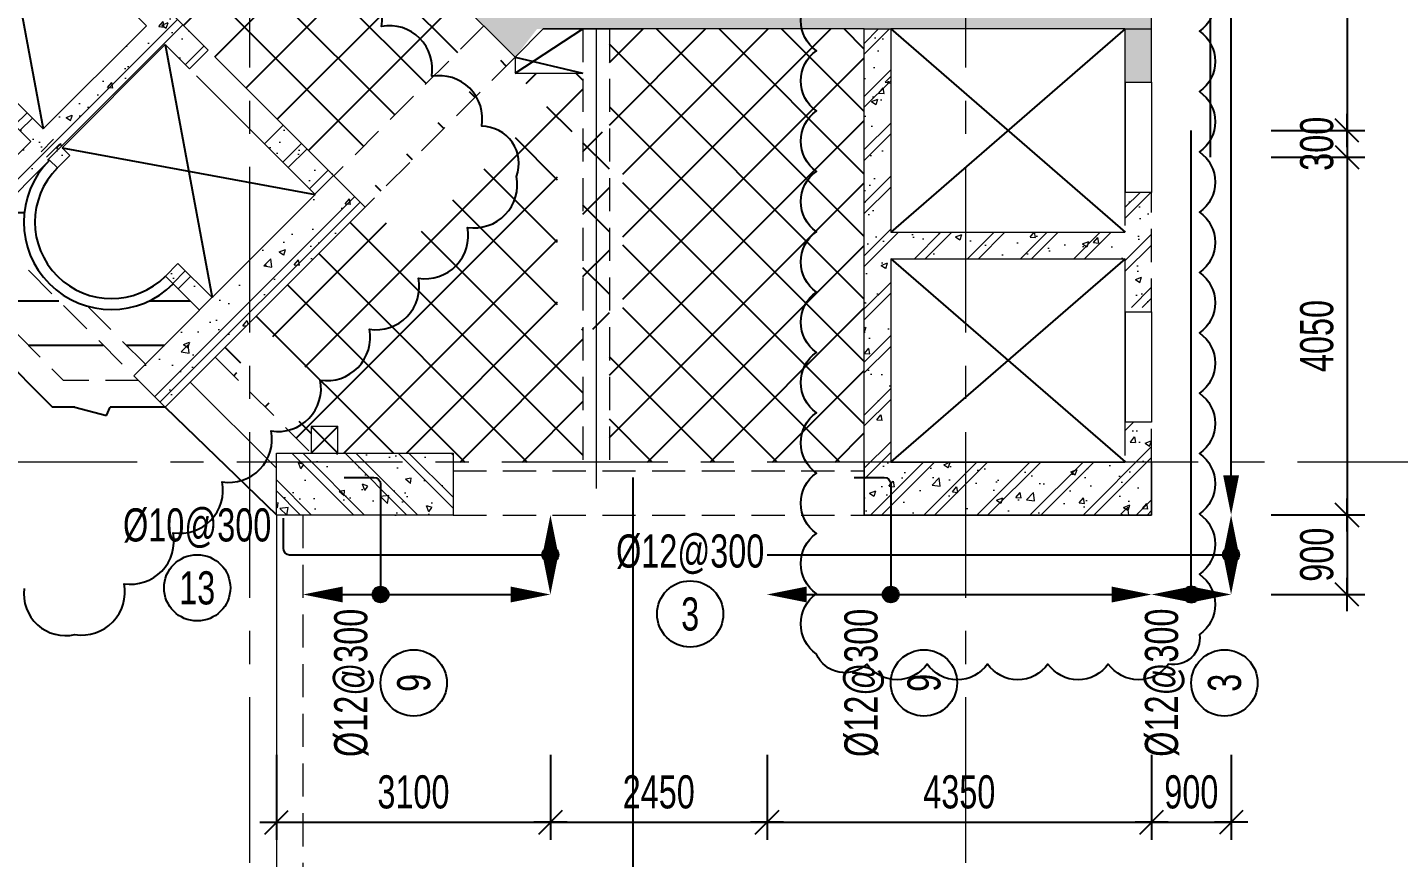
# Model space of a CAD drawing. Extents: x 475529 to 721982, y 1293854 to 1371032.
# Drawn here: x 526160 to 541671, y 1321712 to 1331106 of the extents above; entities that cross this region are included whole.
import ezdxf
from ezdxf.enums import TextEntityAlignment as Align

# ---------------------------------------------------------------- set-up
doc = ezdxf.new("R2010")
doc.units = 0
doc.header["$LTSCALE"] = 1500
doc.header["$MEASUREMENT"] = 0
doc.linetypes.add('CENTER', pattern=[2, 1.25, -0.25, 0.25, -0.25])
doc.linetypes.add('HIDDEN', pattern=[0.375, 0.25, -0.125])
doc.layers.get('Defpoints').update_dxf_attribs({"lineweight": 9})
for name, color, linetype, lineweight in [('CDC- COT', 3, 'Continuous', 0), ('CDC- DAM', 3, 'Continuous', 5), ('CDC- TRUC', 5, 'CENTER', 15), ('CDC-LKT', 2, 'CENTER', 15), ('Dim', 8, 'Continuous', 15)]:
    doc.layers.add(name, color=color, linetype=linetype, lineweight=lineweight)
for name, color, linetype in [('CHI', 1, 'Continuous'), ('HACH', 8, 'Continuous'), ('KCS_CHI', 1, 'Continuous'), ('KCS_DIM', 1, 'Continuous'), ('KCS_HATCH', 253, 'Continuous'), ('KCS_STEEL_BOTTOM', 4, 'Continuous'), ('KCS_TEXT_SOTHEP', 2, 'Continuous'), ('KCS_TEXT_THEP', 2, 'Continuous'), ('THEP HINH', 3, 'Continuous')]:
    doc.layers.add(name, color=color, linetype=linetype)
doc.layers.add('KCS_Change 13.08.2018', color=242, linetype='Continuous', plot=False)
doc.styles.add('KCS_SMTEXT', font='arial.ttf', dxfattribs={"width": 0.7})
doc.styles.add('VN simplex', font='arial.ttf', dxfattribs={"width": 0.7})
doc.dimstyles.new('DIM A1 1-150 (Time City)', dxfattribs={"dimtxt": 375, "dimasz": 1.25, "dimexe": 200, "dimexo": 0, "dimgap": 150, "dimtad": 1, "dimdec": 0, "dimzin": 13, "dimdsep": 46, "dimtxsty": 'VN simplex', "dimblk1": 'D', "dimblk2": 'D', "dimsah": 1, "dimcen": 0, "dimdle": 50, "dimclrd": 1, "dimclre": 1, "dimclrt": 2, "dimadec": 0, "dimazin": 0, "dimtfac": 1, "dimtdec": 0, "dimtix": 1, "dimtmove": 2, "dimatfit": 3, "dimldrblk": 'D', "dimfxl": 1, "dimtolj": 1, "dimtzin": 13, "dimarcsym": 0})
pattern_1 = [(180, (-28948.7, -1309989.05), (-3e-14, -500), [])]

# ---------------------------------------------------------------- blocks, each defined once
blk = doc.blocks.new('1212121212121121')
at = {"layer": 'CDC- COT'}
h = blk.add_hatch(dxfattribs=at)
h.set_pattern_fill('BT-01', color=8, scale=100, angle=-135, pattern_type=2)
h.set_pattern_definition([(275, (22823.9, 398727.23), (-551.552, -462.8071), [75, -825]), (220, (22823.9, 398727.2), (629.9922, -433.7681), [60, -660]), (325.4514, (22777.9, 398688.7), (78.4395, -896.5753), [63.7402, -701.1421]), (271.1842, (22965.3, 398585.8), (-871.693, -637.6138), [112.5, -1237.5]), (321.6356, (22892.7, 398532.7), (27.899, -1349.7117), [95.6103, -1051.713]), (216.1842, (22965.3, 398585.8), (27.9, -1349.7117), [90, -990]), (246, (22859.23, 398550.46), (-706.7716, -137.3825), [75, -825]), (191, (22859.2, 398550.46), (340.7086, -684.8084), [60, -660]), (296.4514, (22800.3, 398539), (-366.0636, -822.1906), [63.7402, -701.1421]), (262.5, (22823.88, 398727.23), (226.79319, -243.98982), [0, -652, 0, -670, 0, -662.5]), (232.5, (22823.88, 398727.23), (92.87294, -464.90945), [0, -382, 0, -637, 0, -252.5]), (192.5, (22981.56, 398884.92), (-393.41817, -361.52076), [0, -250, 0, -780, 0, -1035]), (182.5, (23052.27, 398955.63), (-341.59, -483.1598), [0, -325, 0, -518, 0, -735]), (270, (22823.88, 398727.23), (425, 2e-10), []), (270, (22910.5, 398640.6), (425, 2e-10), [])])
h.paths.add_polyline_path([(132095, 117944), (132095, 117644), (132985, 117644), (132985, 120844), (132485, 120844), (132485, 117944)])
h.paths.add_polyline_path([(124685, 120836), (124185, 120844), (124185, 117644), (125495, 117644), (125495, 117944), (124685, 117944)])
h = blk.add_hatch(dxfattribs=at)
h.set_pattern_fill('BT-01', color=8, scale=100, angle=-135, pattern_type=2)
h.set_pattern_definition([(275, (424734.6, 67625.5), (-551.552, -462.8071), [75, -825]), (220, (424734.6, 67625.5), (629.9922, -433.7681), [60, -660]), (325.4514, (424688.64, 67586.95), (78.4395, -896.5753), [63.7402, -701.1421]), (271.1842, (424876, 67484.1), (-871.693, -637.6138), [112.5, -1237.5]), (321.6356, (424803.4, 67431), (27.899, -1349.7117), [95.6103, -1051.713]), (216.1842, (424876, 67484.1), (27.9, -1349.7117), [90, -990]), (246, (424769.96, 67448.75), (-706.7716, -137.3825), [75, -825]), (191, (424769.96, 67448.75), (340.7086, -684.8084), [60, -660]), (296.4514, (424711.06, 67437.3), (-366.0636, -822.1906), [63.7402, -701.1421]), (262.5, (424734.6, 67625.52), (226.79319, -243.98982), [0, -652, 0, -670, 0, -662.5]), (232.5, (424734.6, 67625.52), (92.87294, -464.90945), [0, -382, 0, -637, 0, -252.5]), (192.5, (424892.29, 67783.2), (-393.41817, -361.52076), [0, -250, 0, -780, 0, -1035]), (182.5, (424963, 67853.9), (-341.59, -483.1598), [0, -325, 0, -518, 0, -735]), (270, (424734.6, 67625.52), (425, 2e-10), []), (270, (424821.2, 67538.9), (425, 2e-10), [])])
h.paths.add_polyline_path([(129785, 117944), (129395, 117944), (129395, 117644), (130895, 117644), (130895, 117944), (130085, 117944), (130085, 120844), (129785, 120844)])
h.paths.add_polyline_path([(127085, 117944), (126695, 117944), (126695, 117644), (128195, 117644), (128195, 117944), (127441, 117944), (127385, 117944), (127385, 120844), (127110, 120844)])
h = blk.add_hatch(dxfattribs=at)
h.set_pattern_fill('BT-01', color=8, scale=100, angle=-135, pattern_type=2)
h.set_pattern_definition([(275, (419685.1, 69532.4), (-551.552, -462.8071), [75, -825]), (220, (419685.1, 69532.4), (629.9922, -433.7681), [60, -660]), (325.4514, (419639.15, 69493.86), (78.4395, -896.5753), [63.7402, -701.1421]), (271.1842, (419826.5, 69391), (-871.693, -637.6138), [112.5, -1237.5]), (321.6356, (419753.9, 69337.9), (27.899, -1349.7117), [95.6103, -1051.713]), (216.1842, (419826.5, 69391), (27.9, -1349.7117), [90, -990]), (246, (419720.46, 69355.65), (-706.7716, -137.3825), [75, -825]), (191, (419720.5, 69355.65), (340.7086, -684.8084), [60, -660]), (296.4514, (419661.6, 69344.2), (-366.0636, -822.1906), [63.7402, -701.1421]), (262.5, (419685.1, 69532.42), (226.79319, -243.98982), [0, -652, 0, -670, 0, -662.5]), (232.5, (419685.1, 69532.42), (92.87294, -464.90945), [0, -382, 0, -637, 0, -252.5]), (192.5, (419842.8, 69690.1), (-393.41817, -361.52076), [0, -250, 0, -780, 0, -1035]), (182.5, (419913.5, 69760.8), (-341.59, -483.1598), [0, -325, 0, -518, 0, -735]), (270, (419685.1, 69532.42), (425, 2e-10), []), (270, (419771.73, 69445.8), (425, 2e-10), [])])
h.paths.add_polyline_path([(124685, 119794), (124685, 119594), (125230, 119594), (125230, 119794)])
h = blk.add_hatch(dxfattribs=at)
h.set_pattern_fill('BT-01', color=8, scale=100, angle=-135, pattern_type=2)
h.set_pattern_definition([(275, (421791.76, 69538.77), (-551.552, -462.8071), [75, -825]), (220, (421791.8, 69538.8), (629.9922, -433.7681), [60, -660]), (325.4514, (421745.8, 69500.2), (78.4395, -896.5753), [63.7402, -701.1421]), (271.1842, (421933.2, 69397.35), (-871.693, -637.6138), [112.5, -1237.5]), (321.6356, (421860.5, 69344.2), (27.899, -1349.7117), [95.6103, -1051.713]), (216.1842, (421933.2, 69397.3), (27.9, -1349.7117), [90, -990]), (246, (421827.1, 69362), (-706.7716, -137.3825), [75, -825]), (191, (421827.1, 69362), (340.7086, -684.8084), [60, -660]), (296.4514, (421768.2, 69350.54), (-366.0636, -822.1906), [63.7402, -701.1421]), (262.5, (421791.76, 69538.77), (226.79319, -243.98982), [0, -652, 0, -670, 0, -662.5]), (232.5, (421791.76, 69538.77), (92.87294, -464.90945), [0, -382, 0, -637, 0, -252.5]), (192.5, (421949.45, 69696.45), (-393.41817, -361.52076), [0, -250, 0, -780, 0, -1035]), (182.5, (422020.16, 69767.16), (-341.59, -483.1598), [0, -325, 0, -518, 0, -735]), (270, (421791.76, 69538.77), (425, 2e-10), []), (270, (421878.4, 69452.15), (425, 2e-10), [])])
h.paths.add_polyline_path([(127385, 119794), (127435, 119794), (127121, 119794), (127085, 119794), (126960, 119794), (126960, 119594), (127085, 119594), (127147, 119594), (127329, 119594), (127385, 119594), (127930, 119594), (127930, 119794)])
h = blk.add_hatch(dxfattribs=at)
h.set_pattern_fill('BT-01', color=8, scale=100, angle=-135, pattern_type=2)
h.set_pattern_definition([(275, (424527.54, 69533.95), (-551.552, -462.8071), [75, -825]), (220, (424527.54, 69533.95), (629.9922, -433.7681), [60, -660]), (325.4514, (424481.6, 69495.4), (78.4395, -896.5753), [63.7402, -701.1421]), (271.1842, (424669, 69392.5), (-871.693, -637.6138), [112.5, -1237.5]), (321.6356, (424596.3, 69339.4), (27.899, -1349.7117), [95.6103, -1051.713]), (216.1842, (424669, 69392.5), (27.9, -1349.7117), [90, -990]), (246, (424562.9, 69357.2), (-706.7716, -137.3825), [75, -825]), (191, (424562.9, 69357.2), (340.7086, -684.8084), [60, -660]), (296.4514, (424504, 69345.7), (-366.0636, -822.1906), [63.7402, -701.1421]), (262.5, (424527.54, 69533.95), (226.79319, -243.98982), [0, -652, 0, -670, 0, -662.5]), (232.5, (424527.54, 69533.95), (92.87294, -464.90945), [0, -382, 0, -637, 0, -252.5]), (192.5, (424685.22, 69691.63), (-393.41817, -361.52076), [0, -250, 0, -780, 0, -1035]), (182.5, (424755.93, 69762.34), (-341.59, -483.1598), [0, -325, 0, -518, 0, -735]), (270, (424527.54, 69533.95), (425, 2e-10), []), (270, (424614.16, 69447.33), (425, 2e-10), [])])
h.paths.add_polyline_path([(129785, 119594), (129785, 119553), (130085, 119553), (130085, 119594), (130630, 119594), (130630, 119794), (130085, 119794), (130085, 119835), (129785, 119835), (129785, 119794), (129660, 119794), (129660, 119594)])
h = blk.add_hatch(dxfattribs=at)
h.set_pattern_fill('BT-01', color=8, scale=100, angle=-135, pattern_type=2)
h.set_pattern_definition([(275, (426917.23, 69507.64), (-551.552, -462.8071), [75, -825]), (220, (426917.2, 69507.64), (629.9922, -433.7681), [60, -660]), (325.4514, (426871.3, 69469.1), (78.4395, -896.5753), [63.7402, -701.1421]), (271.1842, (427058.65, 69366.2), (-871.693, -637.6138), [112.5, -1237.5]), (321.6356, (426986, 69313.1), (27.899, -1349.7117), [95.6103, -1051.713]), (216.1842, (427058.7, 69366.2), (27.9, -1349.7117), [90, -990]), (246, (426952.6, 69330.86), (-706.7716, -137.3825), [75, -825]), (191, (426952.6, 69330.9), (340.7086, -684.8084), [60, -660]), (296.4514, (426893.7, 69319.4), (-366.0636, -822.1906), [63.7402, -701.1421]), (262.5, (426917.23, 69507.64), (226.79319, -243.98982), [0, -652, 0, -670, 0, -662.5]), (232.5, (426917.23, 69507.64), (92.87294, -464.90945), [0, -382, 0, -637, 0, -252.5]), (192.5, (427074.92, 69665.33), (-393.41817, -361.52076), [0, -250, 0, -780, 0, -1035]), (182.5, (427145.63, 69736.04), (-341.59, -483.1598), [0, -325, 0, -518, 0, -735]), (270, (426917.23, 69507.64), (425, 2e-10), []), (270, (427003.85, 69421), (425, 2e-10), [])])
h.paths.add_polyline_path([(132985, 119809), (132985, 119527), (133077, 119527), (133077, 119809)])
h.paths.add_polyline_path([(132485, 119594), (132485, 119794), (132360, 119794), (132360, 119594)])
for p, q in [((124685, 120844), (124185, 120844)), ((127085, 120844), (127085, 119794)), ((127385, 120844), (127085, 120844)), ((127385, 120844), (127385, 119794)), ((129785, 120844), (129785, 119794)), ((130085, 120844), (129785, 120844)), ((130085, 120844), (130085, 119794)), ((132485, 120844), (132985, 120844)), ((124685, 119794), (125230, 119794)), ((125230, 119794), (125230, 119594)), ((126960, 119795), (126960, 119594)), ((126960, 119794), (127085, 119794)), ((127385, 119794), (127930, 119794)), ((127930, 119794), (127930, 119594)), ((129660, 119794), (129785, 119794)), ((129660, 119794), (129660, 119594)), ((130085, 119794), (130630, 119794)), ((130630, 119794), (130630, 119594)), ((132360, 119794), (132485, 119794)), ((132360, 119794), (132360, 119594)), ((124685, 119594), (125230, 119594)), ((126960, 119594), (127085, 119594)), ((127085, 119594), (127085, 117944)), ((127385, 119594), (127385, 117944)), ((127385, 119594), (127930, 119594)), ((129660, 119594), (129785, 119594)), ((129785, 119594), (129785, 117944)), ((130085, 119594), (130085, 117944)), ((130085, 119594), (130630, 119594)), ((132360, 119594), (132485, 119594)), ((129785, 117944), (129395, 117944)), ((130895, 117944), (130085, 117944)), ((124685, 117644), (124185, 117644))]:
    blk.add_line(p, q, dxfattribs=at)
for points in [[(124685, 119594), (124685, 117944), (125495, 117944), (125495, 117644), (124685, 117644), (124185, 117644), (124185, 120844)], [(124685, 120844), (124685, 119794)], [(132985, 120844), (132985, 117644), (132095, 117644), (132095, 117944), (132485, 117944), (132485, 119594)], [(132485, 119794), (132485, 120844)], [(127441, 117944), (128195, 117944), (128195, 117644), (126695, 117644), (126695, 117944), (127085, 117944)], [(127385, 117944), (127441, 117944)], [(130281, 117944), (130895, 117944), (130895, 117644), (129395, 117644), (129395, 117944), (129785, 117944)], [(130085, 117944), (130281, 117944)]]:
    blk.add_lwpolyline(points, dxfattribs=at)
blk = doc.blocks.new('cot vach loi tang 3 new')
at = {"layer": 'CDC- COT'}
h = blk.add_hatch(dxfattribs=at)
h.set_pattern_fill('BT-01', color=8, scale=100, pattern_type=2)
h.set_pattern_definition([(50, (-50871.1, -527186.5), (717.2602, -62.7521), [75, -825]), (355, (-50871.1, -527186.5), (-138.7513, 752.1921), [60, -660]), (100.4514, (-50811.3, -527191.7), (578.5094, 689.4395), [63.7402, -701.1421]), (46.1842, (-50871.1, -526986.5), (1067.241, -165.519), [112.5, -1237.5]), (96.6356, (-50782.2, -527000.3), (934.6627, 974.118), [95.6103, -1051.713]), (351.1842, (-50871.1, -526986.5), (934.662, 974.1186), [90, -990]), (21, (-50771.1, -527036.5), (596.907, -402.6189), [75, -825]), (326, (-50771.1, -527036.5), (243.3153, 725.15), [60, -660]), (71.4514, (-50721.35, -527070.05), (840.2226, 322.5305), [63.7402, -701.1421]), (37.5, (-50871.1, -527186.5), (12.15986, 332.89385), [0, -652, 0, -670, 0, -662.5]), (7.5, (-50871.1, -527186.5), (263.06954, 394.4117), [0, -382, 0, -637, 0, -252.5]), (327.5, (-51094.1, -527186.5), (533.82244, -22.55487), [0, -250, 0, -780, 0, -1035]), (317.5, (-51194.1, -527186.5), (583.1862, 100.105), [0, -325, 0, -518, 0, -735]), (45, (-50871.1, -527186.5), (-300.5204, 300.5204), []), (45, (-50871.1, -527064), (-300.5204, 300.5204), [])])
h.paths.add_polyline_path([(77272, -250323), (77484, -250111), (76707, -249334), (76495, -249546)], flags=17)
h.paths.add_polyline_path([(82007, -251543), (82007, -252043), (83007, -252043), (83007, -251543)])
h.paths.add_polyline_path([(67107, -241943), (69407, -241943), (69407, -244593), (68807, -244593), (68807, -244893), (70157, -244893), (70157, -244593), (69707, -244593), (69707, -241943), (69957, -241943), (69957, -241643), (66507, -241643), (66507, -244893), (67557, -244893), (67557, -244593), (67107, -244593), (67107, -244593)])
h.paths.add_polyline_path([(74707, -242043), (74707, -245743), (72507, -245743), (72507, -242043), (72687, -242043), (72687, -241643), (69976, -241643), (69969, -241943), (72007, -241943), (72007, -244593), (71407, -244593), (71407, -244893), (72007, -244893), (72007, -248517), (71686, -248839), (72040, -249192), (72507, -248724), (72507, -248243), (74909, -248243), (75080, -248414), (73171, -250323), (76530, -253682), (78439, -251773), (78709, -252043), (79177, -252043), (79177, -251543), (78916, -251543), (78262, -250889), (78050, -251101), (78368, -251419), (76671, -253117), (73701, -250147), (75434, -248485), (75717, -248768), (75929, -248556), (75207, -247834), (75207, -247543), (74707, -247543), (74707, -247943), (72507, -247943), (72507, -245943), (74707, -245943), (74707, -246343), (75207, -246343), (75207, -241643), (73887, -241643), (73887, -242043)])
h.paths.add_polyline_path([(78156, -254743), (84807, -254743), (84807, -255343), (85107, -255343), (85107, -251543), (84207, -251543), (84207, -252043), (84607, -252043), (84607, -254243), (80407, -254243), (80407, -252043), (80807, -252043), (80807, -251543), (80107, -251543), (80107, -254243), (77798, -254243), (77541, -253986), (77187, -254340), (77909, -255061)])
h = blk.add_hatch(dxfattribs=at)
h.set_pattern_fill('BT-01', color=8, scale=100, pattern_type=2)
h.set_pattern_definition([(50, (0, 0), (717.2602, -62.7521), [75, -825]), (355, (0, 0), (-138.7513, 752.1921), [60, -660]), (100.4514, (59.8, -5.2), (578.5094, 689.4395), [63.7402, -701.1421]), (46.1842, (0, 200), (1067.241, -165.519), [112.5, -1237.5]), (96.6356, (88.9, 186.2), (934.6627, 974.118), [95.6103, -1051.713]), (351.1842, (0, 200), (934.662, 974.1186), [90, -990]), (21, (100, 150), (596.907, -402.6189), [75, -825]), (326, (100, 150), (243.3153, 725.15), [60, -660]), (71.4514, (149.74, 116.45), (840.2226, 322.5305), [63.7402, -701.1421]), (37.5, (0, 0), (12.15986, 332.89385), [0, -652, 0, -670, 0, -662.5]), (7.5, (0, 0), (263.06954, 394.4117), [0, -382, 0, -637, 0, -252.5]), (327.5, (-223, 0), (533.82244, -22.55487), [0, -250, 0, -780, 0, -1035]), (317.5, (-323, 0), (583.1862, 100.105), [0, -325, 0, -518, 0, -735]), (45, (0, 0), (-300.5204, 300.5204), []), (45, (0, 122.5), (-300.5204, 300.5204), [])])
h.paths.add_polyline_path([(82157, -257343), (84807, -257343), (84807, -257893), (85107, -257893), (85107, -256593), (84807, -256593), (84807, -257043), (82157, -257043)])
h.paths.add_polyline_path([(81857, -259643), (82157, -259643), (82157, -254743), (81857, -254743)])
h.paths.add_polyline_path([(81857, -260243), (85107, -260243), (85107, -259193), (84807, -259193), (84807, -259643), (81857, -259643)])
h = blk.add_hatch(dxfattribs=at)
h.set_pattern_fill('BT-01', color=8, scale=100, angle=90, pattern_type=2)
h.set_pattern_definition([(140, (422442.93, -467372.3), (62.7521, 717.2602), [75, -825]), (85, (422442.9, -467372.3), (-752.1921, -138.7513), [60, -660]), (190.4514, (422448.16, -467312.5), (-689.4395, 578.5094), [63.7402, -701.1421]), (136.1842, (422242.9, -467372.3), (165.519, 1067.241), [112.5, -1237.5]), (186.6356, (422256.7, -467283.4), (-974.118, 934.6627), [95.6103, -1051.713]), (81.1842, (422242.9, -467372.3), (-974.1186, 934.662), [90, -990]), (111, (422292.93, -467272.3), (402.6189, 596.90705), [75, -825]), (56, (422292.9, -467272.3), (-725.15, 243.3153), [60, -660]), (161.4514, (422326.5, -467222.56), (-322.5305, 840.2226), [63.7402, -701.1421]), (127.5, (422442.93, -467372.3), (-332.89385, 12.15986), [0, -652, 0, -670, 0, -662.5]), (97.5, (422442.93, -467372.3), (-394.4117, 263.06954), [0, -382, 0, -637, 0, -252.5]), (57.5, (422442.93, -467595.3), (22.55487, 533.82244), [0, -250, 0, -780, 0, -1035]), (47.5, (422442.93, -467695.3), (-100.105, 583.18617), [0, -325, 0, -518, 0, -735]), (135, (422442.93, -467372.3), (-300.5204, -300.5204), []), (135, (422320.43, -467372.3), (-300.5204, -300.5204), [])])
h.paths.add_polyline_path([(75207, -260243), (75207, -259543), (77207, -259543), (77207, -260243)])
for p, q in [((81857, -254743), (82157, -254743)), ((84807, -254743), (85107, -254743))]:
    blk.add_line(p, q)
for p, q in [((78227, -254743), (77909, -255061)), ((81857, -254743), (78227, -254743)), ((84807, -254743), (82157, -254743))]:
    blk.add_line(p, q, dxfattribs=at)
at = {"layer": 'CDC- COT', "linetype": 'HIDDEN'}
for p, q in [((85107, -255343), (85107, -256593)), ((85107, -257943), (85107, -259193)), ((81857, -260243), (81857, -260243))]:
    blk.add_line(p, q, dxfattribs=at)
at = {"layer": 'CDC- COT'}
blk.add_lwpolyline([(85107, -254743), (85107, -254714), (85107, -251543), (84207, -251543), (84207, -252043), (84607, -252043), (84607, -254243), (80407, -254243), (80407, -252043), (80807, -252043), (80807, -251543), (80107, -251543), (80107, -252043), (80107, -254243), (77949, -254243), (77798, -254243), (77541, -253986), (77187, -254340), (77909, -255061)], dxfattribs=at)
at = {"layer": 'CDC- COT', "linetype": 'HIDDEN'}
for points in [[(84807, -256593), (84807, -257043)], [(84807, -257943), (85107, -257943), (85107, -256593), (84807, -256593)], [(84807, -259193), (84807, -259643)], [(85107, -259643), (85107, -259193), (84807, -259193)]]:
    blk.add_lwpolyline(points, dxfattribs=at)
at = {"layer": 'CDC- COT'}
blk.add_lwpolyline([(75207, -260243), (75207, -259543), (77207, -259543), (77207, -260243)], close=True, dxfattribs=at)
at = {"layer": 'CDC- DAM'}
for p, q in [((81857, -260243), (81857, -254743)), ((82157, -254743), (82157, -257043)), ((85107, -255343), (85107, -254743)), ((84807, -255343), (85107, -255343)), ((84807, -255343), (84807, -256593)), ((82157, -257043), (84807, -257043)), ((82157, -257343), (84807, -257343)), ((84807, -257943), (84807, -259193))]:
    blk.add_line(p, q, dxfattribs=at)
for points in [[(84807, -254743), (84807, -255343)], [(82157, -257343), (82157, -259643), (84807, -259643), (82157, -259643)], [(84807, -257343), (84807, -257943)]]:
    blk.add_lwpolyline(points, dxfattribs=at)
blk.add_lwpolyline([(81857, -259643), (81857, -260243), (85107, -260243), (85107, -259643), (85107, -260243), (81857, -260243)], close=True, dxfattribs=at)
at = {"layer": 'KCS_Change 13.08.2018'}
for points in [[(72353, -261075, 0.520567), (72929, -261596, 0.520567), (73484, -261020, 0.520567), (74039, -260444, 0.520567), (74594, -259868, 0.520567), (75149, -259292, 0.520567), (75704, -258716, 0.520567), (76259, -258140, 0.520567), (76814, -257564, 0.520567), (77369, -256988, 0.520567), (77924, -256411, 0.520567), (77530, -255844, 0.520567), (76964, -255278, 0.520567), (76398, -254713, 0.520567), (75833, -254147, 0.520567), (75267, -253581, 0.520567), (74701, -253016, 0.520567), (74136, -252450, 0.520567), (73570, -251884, 0.520567), (73004, -251319, 0.520567), (72439, -250753, 0.520567), (71873, -250187, 0.520567)], [(85649, -254085, -0.520567), (85649, -254768, -0.520567), (85649, -255451, -0.520567), (85649, -256134, -0.520567), (85649, -256816, -0.520567), (85649, -257499, -0.520567), (85649, -258182, -0.520567), (85649, -258865, -0.520567), (85649, -259547, -0.520567), (85649, -260230, -0.520567), (85649, -260913, -0.520567), (85649, -261596, -0.520567), (85300, -261929, -0.520567), (84618, -261929, -0.520567), (83935, -261929, -0.520567), (83252, -261929, -0.520567), (82569, -261929, -0.520567), (81887, -261929, -0.520567), (81317, -261816, -0.520567), (81317, -261133, -0.520567), (81317, -260451, -0.520567), (81317, -259768, -0.520567), (81317, -259085, -0.520567), (81317, -258402, -0.520567), (81317, -257720, -0.520567), (81317, -257037, -0.520567), (81317, -256354, -0.520567), (81317, -255671, -0.520567), (81317, -254989, -0.520567), (81317, -254306, -0.520567)]]:
    blk.add_lwpolyline(points, format="xyb", dxfattribs=at)
at = {"rotation": 134.9999999999783}
blk.add_blockref('1212121212121121', (247211, -261383), dxfattribs=at)
blk = doc.blocks.new('MBT04')
at = {"layer": 'HACH'}
h = blk.add_hatch(dxfattribs=at)
h.set_pattern_fill('ANSI31', color=256, scale=4000, angle=135)
h.set_pattern_definition(pattern_1)
h.paths.add_polyline_path([(26597.4, 23415.1), (26003.4, 22821.1), (26362.7, 22461.8, -0.2653858)])
h.paths.add_polyline_path([(28312.3, 21735.9), (28015.1, 22033.1, -0.2722287), (27043.7, 21780.8), (27700.4, 21124)])
h.paths.add_polyline_path([(28524, 21523.3), (27912.6, 20911.9), (28272.1, 20552.4, -0.2720521)])
h.paths.add_polyline_path([(30221.5, 19826.7), (29924.5, 20123.7, -0.5722553), (28272.1, 20552.4), (27912.6, 20911.9), (27781.8, 20781.1), (29478.8, 19084)])
h.paths.add_polyline_path([(32130.7, 17917.5), (31833.7, 18214.5, -0.2722287), (30862.3, 17962.2), (31518.8, 17305.7)])
h.paths.add_polyline_path([(30185.6, 19200.1), (29856.7, 18967.8), (30181.3, 18643.2, -0.14355)])
h.paths.add_polyline_path([(30433.2, 19614.1), (29821.8, 19002.7), (29856.7, 18967.8), (30185.6, 19200.1, -0.1236724)])
h = blk.add_hatch(dxfattribs=at)
h.set_pattern_fill('ANSI31', color=256, scale=4000, angle=135)
h.set_pattern_definition(pattern_1)
h.paths.add_polyline_path([(25819, 22743.8), (25819, 21895.3), (27145.4, 20569), (27569.6, 20993.2)])
h.paths.add_polyline_path([(27781.8, 20781.1), (27357.5, 20356.8), (29054.6, 18659.8), (29478.8, 19084)])
h.paths.add_polyline_path([(29691, 18871.9), (29266.7, 18447.6), (30593, 17121.3), (31441.6, 17121.3)])
at = {"layer": 'KCS_HATCH'}
h = blk.add_hatch(dxfattribs=at)
h.set_pattern_fill('ANSI37', color=164, scale=4000)
h.set_pattern_definition([(45, (-207129.37, 171101.7), (-353.5534, 353.5534), []), (135, (-207129.37, 171101.7), (-353.5534, -353.5534), [])])
h.paths.add_polyline_path([(30963.7, 25518.7), (30490, 25992.5), (29832.4, 26650.1), (28135.3, 24953), (28559.6, 24528.8), (28718.4, 24370), (32141.9, 24340.5)])
h.paths.add_polyline_path([(32788.2, 23694.3), (32141.9, 24340.5), (28718.4, 24370), (29478.8, 23609.5), (30473.6, 22614.7), (31092.1, 21996.2), (32700, 23235.3)])
h.paths.add_polyline_path([(32788.2, 23694.3), (32700, 23235.3), (33008.5, 23474)])
h.paths.add_polyline_path([(34322.5, 22160), (33008.5, 23474), (32700, 23235.3), (32770.7, 20317.6), (33261.8, 19826.5), (33650.8, 19437.6), (35347.8, 21134.7), (34872.4, 21610)])
h.paths.add_polyline_path([(32700, 23235.3), (31092.1, 21996.2), (31307.6, 21780.7), (32307.2, 20781.1), (32770.7, 20317.6)])
h = blk.add_hatch(dxfattribs=at)
h.set_pattern_fill('ANSI37', color=164, scale=4000)
h.set_pattern_definition([(45, (-28948.7, -1500091.45), (-353.55339, 353.55339), []), (135, (-28948.7, -1500091.45), (-353.55339, -353.55339), [])])
h.paths.add_polyline_path([(39650, 21099.3), (36767.7, 21099.3), (36767.7, 16199.3), (39650, 16199.3)])
h.paths.add_polyline_path([(33904.3, 18984), (32700, 17779.7), (32700, 16994.2), (33395, 16299.3), (33395, 16599.3), (33695, 16599.3), (33695, 16299.3), (33904.3, 16299.3)])
h.paths.add_polyline_path([(32700, 17779.7), (32307.2, 17387), (32700, 16994.2)])
h.paths.add_polyline_path([(36919.3, 17700.7), (36919.3, 19933.7), (36181.8, 19933.7), (36181.8, 17700.7)])
h.paths.add_polyline_path([(34493.1, 18658.7), (36074.4, 20235.5), (35553.7, 20757.7), (33972.4, 19180.9)], flags=16)
h.paths.add_polyline_path([(32525, 17238.8), (33201.1, 16601), (33595.3, 17018.8), (32919.1, 17656.7)])
h.paths.add_polyline_path([(36467.7, 20599.3), (35701.4, 20599.3), (35701.4, 20781.1), (33904.3, 18984), (33904.3, 16299.3), (35000, 16299.3), (35000, 16199.3), (36467.7, 16199.3)])
at = {"layer": 'CDC- COT'}
blk.add_line((36019.5, 21099.3), (37140.6, 21099.3), dxfattribs=at)
at = {"layer": 'CDC- DAM', "linetype": 'HIDDEN'}
for p, q in [((25819, 22743.8), (31441.6, 17121.3)), ((35347.8, 21134.7), (33650.8, 19437.6)), ((36467.7, 21099.3), (36467.7, 16099.3)), ((36767.7, 21099.3), (36767.7, 16099.3)), ((35701.4, 20781.1), (34004.3, 19084)), ((29266.7, 18447.6), (30593, 17121.3)), ((30862.3, 17962.2), (31518.8, 17305.7)), ((32307.2, 17387), (33395, 16299.3)), ((31441.6, 17121.3), (30593, 17121.3)), ((35000, 16099.3), (39650, 16099.3)), ((35000, 15599.3), (39650, 15599.3))]:
    blk.add_line(p, q, dxfattribs=at)
at = {"layer": 'CDC- DAM'}
for p, q in [((32307.2, 20781.1), (33261.8, 19826.5)), ((35701.4, 20781.1), (35701.4, 20599.3)), ((32095.1, 20569), (33049.7, 19614.4)), ((35701.4, 20599.3), (36467.7, 20599.3)), ((42600, 20499.3), (42600, 19249.3)), ((42900, 20499.3), (42900, 19249.3)), ((42600, 17899.3), (42600, 16649.3)), ((42900, 17899.3), (42900, 16649.3)), ((32024.4, 17104.1), (33000, 16128.5))]:
    blk.add_line(p, q, dxfattribs=at)
blk.add_lwpolyline([(33000, 15600), (33000, 8100)], dxfattribs=at)
at = {"layer": 'CDC- DAM', "linetype": 'HIDDEN'}
blk.add_lwpolyline([(33300, 15600), (33300, 8100)], dxfattribs=at)
at = {"layer": 'CDC- TRUC'}
for p, q in [((40800, -3337), (40800, 53925.2)), ((32700, -3337), (32700, 53023.7)), ((-3448.4, 16200), (61803.5, 16200))]:
    blk.add_line(p, q, dxfattribs=at)
at = {"layer": 'CDC- TRUC', "ltscale": 5}
blk.add_line((36617.7, 21099.3), (36617.7, 15899.3), dxfattribs=at)
at = {"layer": 'CDC-LKT', "linetype": 'Continuous'}
blk.add_lwpolyline([(33395, 16299.3), (33695, 16299.3), (33695, 16599.3), (33395, 16599.3)], close=True, dxfattribs=at)
at = {"layer": 'CHI', "color": 1}
for p, q in [((29832.4, 22831.7), (30362.9, 19968.1)), ((35701.4, 20599.3), (36467.7, 21099.3)), ((42600, 21099.3), (39950, 18799.3)), ((39950, 21099.3), (42600, 18799.3)), ((31741.6, 20922.5), (32272.1, 18059)), ((35701.4, 20781.1), (36467.7, 20599.3)), ((30575.1, 19756), (33438.6, 19225.5)), ((42600, 18500), (39950, 16200)), ((39950, 18500), (42600, 16200)), ((33695, 16599.3), (33395, 16299.3)), ((33395, 16599.3), (33695, 16299.3))]:
    blk.add_line(p, q, dxfattribs=at)
at = {"layer": 'THEP HINH', "ltscale": 5}
for p, q in [((25519, 21771), (30468.8, 16821.3)), ((30521.8, 18302.7), (30521.8, 18302.7)), ((30721.5, 16821.3), (30468.8, 16821.3)), ((30721.5, 16821.3, 0), (31078.6, 16725.6, 0)), ((31078.6, 16725.6, 0), (31119, 16821.3)), ((31741.6, 16821.3), (31119, 16821.3)), ((31741.6, 16821.3), (33000, 15600))]:
    blk.add_line(p, q, dxfattribs=at)
for radius in [990, 865]:
    blk.add_arc((31133.5, 18914.3), radius, 135.02083, 315.02083, dxfattribs=at)
blk.add_blockref('cot vach loi tang 3 new', (-42207.4, 275842.2))
blk = doc.blocks.new('KCS_MuiTenRaiThep')
blk.add_lwpolyline([(0, 0, 0, 1.2, 0), (3, 0, 1.2, 1.2, 0)], format="xyseb")
blk = doc.blocks.new('KCS_ChamRaiThep')
h = blk.add_hatch(color=256)
h.dxf.hatch_style = 1
h.paths.add_polyline_path([(0.6, 0, 1), (-0.6, 0, 1)])
blk.add_circle((0, 0), 0.6)
blk = doc.blocks.new('D')
at = {"color": 8}
blk.add_line((150, 0), (-150, 0), dxfattribs=at)
at = {"color": 3}
blk.add_line((106, 106), (-106, -106), dxfattribs=at)
blk = doc.blocks.new('*D101')
at = {"layer": 'Defpoints', "color": 0, "transparency": 16777216}
for p in [(540228, 1339839), (540228, 1329939), (541088, 1329939)]:
    blk.add_point(p, dxfattribs=at)
at = {"layer": 'KCS_DIM', "color": 1, "lineweight": -2, "transparency": 16777216}
for p, q in [((540228, 1339839), (541288, 1339839)), ((541088, 1339838), (541088, 1329940)), ((540228, 1329939), (541288, 1329939))]:
    blk.add_line(p, q, dxfattribs=at)
at = {"layer": 'KCS_DIM', "color": 1, "lineweight": -2, "transparency": 16777216, "xscale": 1.25, "yscale": 1.25, "zscale": 1.25}
for p, rotation in [((541088, 1339839), 90), ((541088, 1329939), 270)]:
    blk.add_blockref('D', p, dxfattribs=dict(at, rotation=rotation))
at = {"layer": 'KCS_DIM', "color": 2, "transparency": 16777216, "insert": (540747, 1334889), "char_height": 375, "attachment_point": 5, "rotation": 90, "style": 'VN simplex'}
blk.add_mtext('\\A1;9900', dxfattribs=at)
blk = doc.blocks.new('*D102')
at = {"layer": 'Defpoints', "color": 0, "transparency": 16777216}
for p in [(540228, 1329939), (540228, 1329639), (541088, 1329639)]:
    blk.add_point(p, dxfattribs=at)
at = {"layer": 'KCS_DIM', "color": 1, "lineweight": -2, "transparency": 16777216}
for p, q in [((540228, 1329939), (541288, 1329939)), ((541088, 1329940), (541088, 1329942)), ((541088, 1329939), (541088, 1329639)), ((540228, 1329639), (541288, 1329639)), ((541088, 1329638), (541088, 1329637))]:
    blk.add_line(p, q, dxfattribs=at)
at = {"layer": 'KCS_DIM', "color": 1, "lineweight": -2, "transparency": 16777216, "xscale": 1.25, "yscale": 1.25, "zscale": 1.25}
for p, rotation in [((541088, 1329939), 270), ((541088, 1329639), 90)]:
    blk.add_blockref('D', p, dxfattribs=dict(at, rotation=rotation))
at = {"layer": 'KCS_DIM', "color": 2, "transparency": 16777216, "insert": (540747, 1329789), "char_height": 375, "attachment_point": 5, "rotation": 90, "style": 'VN simplex'}
blk.add_mtext('\\A1;300', dxfattribs=at)
blk = doc.blocks.new('*D103')
at = {"layer": 'Defpoints', "color": 0, "transparency": 16777216}
for p in [(540228, 1329639), (540228, 1325589), (541088, 1325589)]:
    blk.add_point(p, dxfattribs=at)
at = {"layer": 'KCS_DIM', "color": 1, "lineweight": -2, "transparency": 16777216}
for p, q in [((540228, 1329639), (541288, 1329639)), ((541088, 1329638), (541088, 1325590)), ((540228, 1325589), (541288, 1325589))]:
    blk.add_line(p, q, dxfattribs=at)
at = {"layer": 'KCS_DIM', "color": 1, "lineweight": -2, "transparency": 16777216, "xscale": 1.25, "yscale": 1.25, "zscale": 1.25}
for p, rotation in [((541088, 1329639), 90), ((541088, 1325589), 270)]:
    blk.add_blockref('D', p, dxfattribs=dict(at, rotation=rotation))
at = {"layer": 'KCS_DIM', "color": 2, "transparency": 16777216, "insert": (540747, 1327614), "char_height": 375, "attachment_point": 5, "rotation": 90, "style": 'VN simplex'}
blk.add_mtext('\\A1;4050', dxfattribs=at)
blk = doc.blocks.new('*D104')
at = {"layer": 'Defpoints', "color": 0, "transparency": 16777216}
for p in [(540228, 1325589), (540228, 1324689), (541088, 1324689)]:
    blk.add_point(p, dxfattribs=at)
at = {"layer": 'KCS_DIM', "color": 1, "lineweight": -2, "transparency": 16777216}
for p, q in [((540228, 1325589), (541288, 1325589)), ((541088, 1325588), (541088, 1324690)), ((540228, 1324689), (541288, 1324689))]:
    blk.add_line(p, q, dxfattribs=at)
at = {"layer": 'KCS_DIM', "color": 1, "lineweight": -2, "transparency": 16777216, "xscale": 1.25, "yscale": 1.25, "zscale": 1.25}
for p, rotation in [((541088, 1325589), 90), ((541088, 1324689), 270)]:
    blk.add_blockref('D', p, dxfattribs=dict(at, rotation=rotation))
at = {"layer": 'KCS_DIM', "color": 2, "transparency": 16777216, "insert": (540747, 1325139), "char_height": 375, "attachment_point": 5, "rotation": 90, "style": 'VN simplex'}
blk.add_mtext('\\A1;900', dxfattribs=at)
blk = doc.blocks.new('*D107')
at = {"layer": 'Defpoints', "color": 0, "transparency": 16777216}
for p in [(528977, 1322874), (532077, 1322874), (532077, 1322111)]:
    blk.add_point(p, dxfattribs=at)
at = {"layer": 'KCS_DIM', "color": 1, "lineweight": -2, "transparency": 16777216}
for p, q in [((528977, 1322874), (528977, 1321911)), ((532077, 1322874), (532077, 1321911)), ((528978, 1322111), (532075, 1322111))]:
    blk.add_line(p, q, dxfattribs=at)
at = {"layer": 'KCS_DIM', "color": 1, "lineweight": -2, "transparency": 16777216, "xscale": 1.25, "yscale": 1.25, "zscale": 1.25, "rotation": 180}
blk.add_blockref('D', (528977, 1322111), dxfattribs=at)
at = {"layer": 'KCS_DIM', "color": 1, "lineweight": -2, "transparency": 16777216, "xscale": 1.25, "yscale": 1.25, "zscale": 1.25}
blk.add_blockref('D', (532077, 1322111), dxfattribs=at)
at = {"layer": 'KCS_DIM', "color": 2, "transparency": 16777216, "insert": (530527, 1322453), "char_height": 375, "attachment_point": 5, "style": 'VN simplex'}
blk.add_mtext('\\A1;3100', dxfattribs=at)
blk = doc.blocks.new('*D108')
at = {"layer": 'Defpoints', "color": 0, "transparency": 16777216}
for p in [(532077, 1322874), (534527, 1322874), (534527, 1322111)]:
    blk.add_point(p, dxfattribs=at)
at = {"layer": 'KCS_DIM', "color": 1, "lineweight": -2, "transparency": 16777216}
for p, q in [((532077, 1322874), (532077, 1321911)), ((534527, 1322874), (534527, 1321911)), ((532078, 1322111), (534525, 1322111))]:
    blk.add_line(p, q, dxfattribs=at)
at = {"layer": 'KCS_DIM', "color": 1, "lineweight": -2, "transparency": 16777216, "xscale": 1.25, "yscale": 1.25, "zscale": 1.25, "rotation": 180}
blk.add_blockref('D', (532077, 1322111), dxfattribs=at)
at = {"layer": 'KCS_DIM', "color": 1, "lineweight": -2, "transparency": 16777216, "xscale": 1.25, "yscale": 1.25, "zscale": 1.25}
blk.add_blockref('D', (534527, 1322111), dxfattribs=at)
at = {"layer": 'KCS_DIM', "color": 2, "transparency": 16777216, "insert": (533302, 1322453), "char_height": 375, "attachment_point": 5, "style": 'VN simplex'}
blk.add_mtext('\\A1;2450', dxfattribs=at)
blk = doc.blocks.new('*D109')
at = {"layer": 'Defpoints', "color": 0, "transparency": 16777216}
for p in [(534527, 1322874), (538877, 1322874), (538877, 1322111)]:
    blk.add_point(p, dxfattribs=at)
at = {"layer": 'KCS_DIM', "color": 1, "lineweight": -2, "transparency": 16777216}
for p, q in [((534527, 1322874), (534527, 1321911)), ((538877, 1322874), (538877, 1321911)), ((534528, 1322111), (538875, 1322111))]:
    blk.add_line(p, q, dxfattribs=at)
at = {"layer": 'KCS_DIM', "color": 1, "lineweight": -2, "transparency": 16777216, "xscale": 1.25, "yscale": 1.25, "zscale": 1.25, "rotation": 180}
blk.add_blockref('D', (534527, 1322111), dxfattribs=at)
at = {"layer": 'KCS_DIM', "color": 1, "lineweight": -2, "transparency": 16777216, "xscale": 1.25, "yscale": 1.25, "zscale": 1.25}
blk.add_blockref('D', (538877, 1322111), dxfattribs=at)
at = {"layer": 'KCS_DIM', "color": 2, "transparency": 16777216, "insert": (536702, 1322453), "char_height": 375, "attachment_point": 5, "style": 'VN simplex'}
blk.add_mtext('\\A1;4350', dxfattribs=at)
blk = doc.blocks.new('*D110')
at = {"layer": 'Defpoints', "color": 0, "transparency": 16777216}
for p in [(538877, 1322874), (539777, 1322874), (539777, 1322111)]:
    blk.add_point(p, dxfattribs=at)
at = {"layer": 'KCS_DIM', "color": 1, "lineweight": -2, "transparency": 16777216}
for p, q in [((538877, 1322874), (538877, 1321911)), ((539777, 1322874), (539777, 1321911)), ((538878, 1322111), (539775, 1322111))]:
    blk.add_line(p, q, dxfattribs=at)
at = {"layer": 'KCS_DIM', "color": 1, "lineweight": -2, "transparency": 16777216, "xscale": 1.25, "yscale": 1.25, "zscale": 1.25, "rotation": 180}
blk.add_blockref('D', (538877, 1322111), dxfattribs=at)
at = {"layer": 'KCS_DIM', "color": 1, "lineweight": -2, "transparency": 16777216, "xscale": 1.25, "yscale": 1.25, "zscale": 1.25}
blk.add_blockref('D', (539777, 1322111), dxfattribs=at)
at = {"layer": 'KCS_DIM', "color": 2, "transparency": 16777216, "insert": (539327, 1322453), "char_height": 375, "attachment_point": 5, "style": 'VN simplex'}
blk.add_mtext('\\A1;900', dxfattribs=at)

msp = doc.modelspace()

# ---------------------------------------------------------------- linework, layer by layer
at = {"layer": 'KCS_CHI', "color": 1, "elevation": 0}
for points in [[(539776.4, 1325919), (539776.4, 1343859)], [(532076.4, 1325018.8), (532076.4, 1325259)], [(539776.4, 1325019.5), (539776.4, 1325259)], [(529606.5, 1324688.8), (531746, 1324688.8)], [(534856.5, 1324688.8), (538546.5, 1324688.8)], [(539206.5, 1324689.3), (539446.5, 1324689.3)]]:
    msp.add_lwpolyline(points, dxfattribs=at)
at = {"layer": 'KCS_STEEL_BOTTOM', "elevation": 0}
for points in [[(539542.4, 1329639.1), (539542.4, 1340139.1)], [(539326.5, 1324689.5), (539326.5, 1329939)], [(529742.3, 1326014), (530079.8, 1326014), (530108.5, 1326008.3), (530132.9, 1325992.1), (530149.1, 1325967.8), (530154.8, 1325939), (530154.8, 1324688.8)], [(533012.3, 1310264), (533012.3, 1326014)], [(535514, 1326014), (535851.5, 1326014), (535880.2, 1326008.3), (535904.6, 1325992.1), (535920.8, 1325967.8), (535926.5, 1325939), (535926.5, 1324688.8)], [(529051.5, 1325551.6), (529051.5, 1325214.1), (529057.2, 1325185.4), (529073.5, 1325161.1), (529097.8, 1325144.8), (529126.5, 1325139.1), (532076, 1325139.1)], [(534526.5, 1325139.4), (539776.5, 1325139.4)]]:
    msp.add_lwpolyline(points, dxfattribs=at)
at = {"layer": 'KCS_TEXT_SOTHEP', "color": 1}
for centre in [(528080.6, 1324764.1, 0), (533657.4, 1324468.5, 0), (530529.8, 1323688.9, 0), (536301.5, 1323688.9, 0), (539701.5, 1323688.9, 0)]:
    msp.add_circle(centre, 375, dxfattribs=at)

# ---------------------------------------------------------------- block references
at = {"layer": 'Dim'}
msp.add_blockref('MBT04', (495976.5, 1309989, 0), dxfattribs=at)
at = {"layer": 'KCS_CHI', "yscale": 150, "zscale": 150}
for name, p, xscale, rotation in [('KCS_MuiTenRaiThep', (539776.4, 1325589, 0), 150, 90.0000000000002), ('KCS_MuiTenRaiThep', (532076.4, 1325589, 0), 150, 270), ('KCS_MuiTenRaiThep', (539776.4, 1325589, 0), 150, 270), ('KCS_ChamRaiThep', (532076.4, 1325139.1, 0), 150, 90.0000000000002), ('KCS_MuiTenRaiThep', (532076.4, 1324688.8, 0), 150, 90.0000000000002), ('KCS_MuiTenRaiThep', (539776.4, 1324689.5, 0), 150, 90.0000000000002), ('KCS_ChamRaiThep', (539776.4, 1325139.4, 0), 150, 90.0000000000002), ('KCS_MuiTenRaiThep', (532076, 1324688.8, 0), 150, 179.9999999999998), ('KCS_MuiTenRaiThep', (538876.5, 1324688.8, 0), 150, 179.9999999999998), ('KCS_MuiTenRaiThep', (538876.5, 1324689.3, 0), -150, 180), ('KCS_ChamRaiThep', (539326.5, 1324689.3, 0), -150, 180)]:
    msp.add_blockref(name, p, dxfattribs=dict(at, xscale=xscale, rotation=rotation))
for name, p, xscale in [('KCS_MuiTenRaiThep', (529276.5, 1324688.8, 0), 150), ('KCS_ChamRaiThep', (530154.8, 1324688.8, 0), 150), ('KCS_MuiTenRaiThep', (534526.5, 1324688.8, 0), 150), ('KCS_ChamRaiThep', (535926.5, 1324688.8, 0), 150), ('KCS_MuiTenRaiThep', (539776.5, 1324689.3, 0), -150)]:
    msp.add_blockref(name, p, dxfattribs=dict(at, xscale=xscale))

# ---------------------------------------------------------------- texts
at = {"layer": 'KCS_TEXT_SOTHEP', "style": 'KCS_SMTEXT', "width": 0.7}
for s, p in [('13', (528080.6, 1324764.1, 0)), ('3', (533657.4, 1324468.5, 0))]:
    msp.add_text(s, height=375, dxfattribs=at).set_placement(p, align=Align.MIDDLE_CENTER)
for s, p in [('9', (530529.8, 1323688.9, 0)), ('9', (536301.5, 1323688.9, 0)), ('3', (539701.5, 1323690.3, 0))]:
    msp.add_text(s, height=375, rotation=90, dxfattribs=at).set_placement(p, align=Align.MIDDLE_CENTER)
at = {"layer": 'KCS_TEXT_THEP', "style": 'KCS_SMTEXT', "width": 0.7}
for s, p in [('%%C10@300', (528080.6, 1325289.1, 0)), ('%%C12@300', (533657.4, 1324993.5, 0))]:
    msp.add_text(s, height=375, dxfattribs=at).set_placement(p, align=Align.CENTER)
for p in [(530004.8, 1323688.9, 0), (535776.5, 1323688.9, 0), (539176.5, 1323691.6, 0)]:
    msp.add_text('%%C12@300', height=375, rotation=90, dxfattribs=at).set_placement(p, align=Align.CENTER)

# ---------------------------------------------------------------- dimensions: what is measured, and where the dimension line sits
at = {"layer": 'KCS_DIM'}
for base, p1, p2, picture, middle in [((541088.1, 1329939, 0), (540228.3, 1339839.1, 0), (540228.3, 1329939, 0), '*D101', (540746.6, 1334889.1, 0)), ((541088.1, 1329639.1, 0), (540228.3, 1329939, 0), (540228.3, 1329639.1, 0), '*D102', (540746.5, 1329789.1, 0)), ((541088.1, 1325589, 0), (540228.3, 1329639.1, 0), (540228.3, 1325589, 0), '*D103', (540746.6, 1327614.1, 0)), ((541088.1, 1324689, 0), (540228.3, 1325589, 0), (540228.3, 1324689, 0), '*D104', (540746.6, 1325139, 0))]:
    dim = msp.add_linear_dim(base=base, p1=p1, p2=p2, angle=90, dimstyle='DIM A1 1-150 (Time City)', dxfattribs=at)
    dim.commit()
    dim.dimension.update_dxf_attribs({"geometry": picture, "text_midpoint": middle})
for base, p1, p2, picture, middle in [((532076.5, 1322111.4, 0), (528976.5, 1322874.2, 0), (532076.5, 1322874.2, 0), '*D107', (530526.5, 1322453, 0)), ((534526.5, 1322111.4, 0), (532076.5, 1322874.2, 0), (534526.5, 1322874.2, 0), '*D108', (533301.5, 1322452.9, 0)), ((538876.5, 1322111.4, 0), (534526.5, 1322874.2, 0), (538876.5, 1322874.2, 0), '*D109', (536701.5, 1322453, 0)), ((539776.5, 1322111.4, 0), (538876.5, 1322874.2, 0), (539776.5, 1322874.2, 0), '*D110', (539326.5, 1322452.9, 0))]:
    dim = msp.add_linear_dim(base=base, p1=p1, p2=p2, dimstyle='DIM A1 1-150 (Time City)', dxfattribs=at)
    dim.commit()
    dim.dimension.update_dxf_attribs({"geometry": picture, "text_midpoint": middle})

doc.saveas('drawing.dxf')
